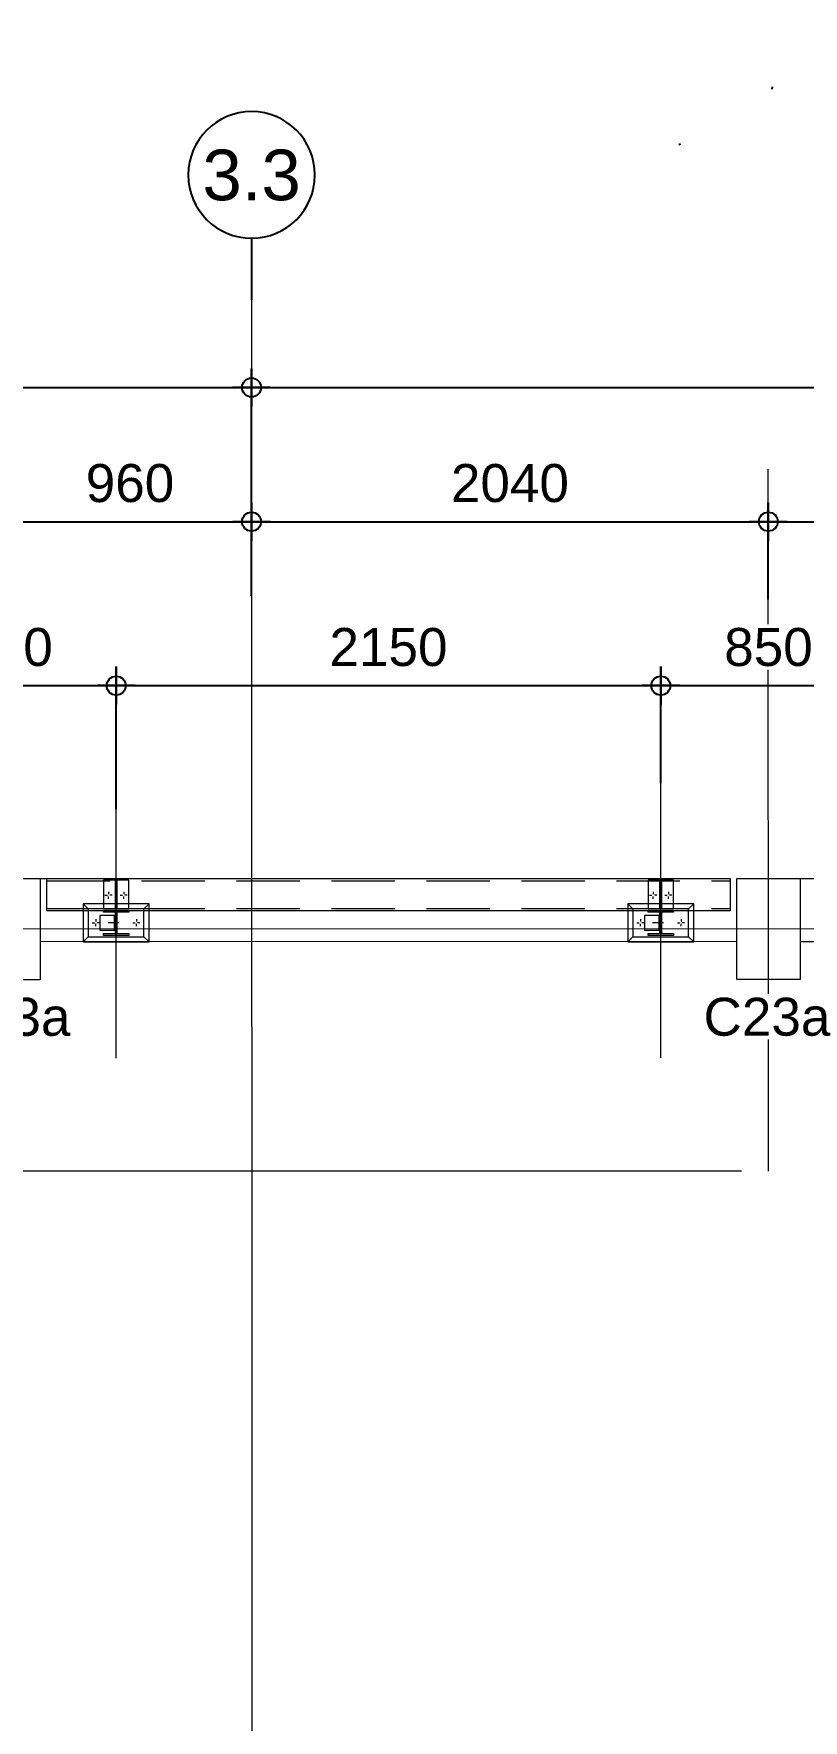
# Model space of a CAD drawing. Header units: millimetres. Extents: x 652937 to 1670132, y 1473552 to 2851037.
# Drawn here: x 663471.51 to 663474.55, y 1524610.45 to 1524617.11 of the extents above; entities that cross this region are included whole.
import ezdxf
from ezdxf.enums import TextEntityAlignment as Align

# ---------------------------------------------------------------- set-up
doc = ezdxf.new("R2010")
doc.units = ezdxf.units.MM
for name, pattern in [('Grid Line', [22.225, 12.7, -3.175000000000001, 3.175000000000001, -3.175000000000001]), ('HIDDEN', [0.375, 0.25, -0.125]), ('XKITLINE00', [0]), ('XKITLINE02', [4, 2, -2])]:
    doc.linetypes.add(name, pattern=pattern)
doc.layers.get('Defpoints').update_dxf_attribs({"color": 255})
for name, color, linetype, lineweight in [('A-WALL', 2, 'Continuous', 25), ('Bolt', 7, 'Continuous', 0), ('Part', 2, 'Continuous', 0), ('S-230-A-FLOOR', 2, 'Continuous', 9), ('S-GRID', 1, 'Continuous', 9)]:
    doc.layers.add(name, color=color, linetype=linetype, lineweight=lineweight)
for name, color, linetype in [('DIM', 1, 'Continuous'), ('DROP', 251, 'Continuous'), ('Stan-Dim', 5, 'Continuous')]:
    doc.layers.add(name, color=color, linetype=linetype)
doc.styles.add('Arial', font='arial.ttf')
doc.styles.add('CKST2', font='romans.shx', dxfattribs={"width": 0.8, "height": 4})
doc.dimstyles.new('Dim-Cen', dxfattribs={"dimscale": 0.05, "dimtxt": 3, "dimasz": 1, "dimexe": 0, "dimexo": 1, "dimgap": 1.5, "dimtad": 1, "dimdec": 0, "dimlfac": 1000, "dimzin": 1, "dimdsep": 46, "dimtxsty": 'Arial', "dimblk": 'CEN1', "dimcen": 0.09, "dimclrd": 1, "dimclre": 49, "dimclrt": 3, "dimadec": 0, "dimazin": 0, "dimtfac": 1, "dimtdec": 0, "dimtix": 1, "dimtofl": 0, "dimtmove": 2, "dimatfit": 3, "dimfxl": 1, "dimtfill": 1, "dimtolj": 1, "dimtzin": 0, "dimarcsym": 1})

# ---------------------------------------------------------------- blocks, each defined once
blk = doc.blocks.new('CEN1')
at = {"color": 1}
for p, q in [((0, 1.5), (0, -1.5)), ((1.5, 0), (-1.5, 0))]:
    blk.add_line(p, q, dxfattribs=at)
at = {"color": 3}
blk.add_circle((0, 0), 0.75, dxfattribs=at)
blk = doc.blocks.new('*D47')
at = {"color": 49, "lineweight": -2, "transparency": 16777216}
for p, q in [((663471.4101115756, 1524614.797294223), (663471.4101115756, 1524615.187724238)), ((663472.370097463, 1524614.89468663), (663472.370097463, 1524615.187724238))]:
    blk.add_line(p, q, dxfattribs=at)
at = {"color": 1, "lineweight": -2, "transparency": 16777216}
blk.add_line((663471.4601115757, 1524615.187724238), (663472.320097463, 1524615.187724238), dxfattribs=at)
at = {"layer": 'Defpoints', "color": 0, "transparency": 16777216}
for p in [(663472.370097463, 1524615.187724238), (663472.370097463, 1524614.844686629), (663471.4101115756, 1524614.747294223)]:
    blk.add_point(p, dxfattribs=at)
at = {"color": 1, "lineweight": -2, "transparency": 16777216, "xscale": 0.05, "yscale": 0.05, "zscale": 0.05, "rotation": 180}
blk.add_blockref('CEN1', (663471.4101115756, 1524615.187724238), dxfattribs=at)
at = {"color": 1, "lineweight": -2, "transparency": 16777216, "xscale": 0.05, "yscale": 0.05, "zscale": 0.05}
blk.add_blockref('CEN1', (663472.370097463, 1524615.187724238), dxfattribs=at)
at = {"color": 3, "transparency": 16777216, "insert": (663471.8901045193, 1524615.339310187), "char_height": 0.15, "attachment_point": 5, "style": 'Arial', "bg_fill": 3, "box_fill_scale": 1.1, "bg_fill_color": 256, "bg_fill_true_color": 13158600, "bg_fill_transparency": 0}
blk.add_mtext('\\A1;960', dxfattribs=at)
blk = doc.blocks.new('*D48')
at = {"color": 49, "lineweight": -2, "transparency": 16777216}
for p, q in [((663472.370097463, 1524614.89468663), (663472.370097463, 1524615.187724238)), ((663474.4100993625, 1524614.881736845), (663474.4100993625, 1524615.187724238))]:
    blk.add_line(p, q, dxfattribs=at)
at = {"color": 1, "lineweight": -2, "transparency": 16777216}
blk.add_line((663472.4200974631, 1524615.187724238), (663474.3600993624, 1524615.187724238), dxfattribs=at)
at = {"layer": 'Defpoints', "color": 0, "transparency": 16777216}
for p in [(663474.4100993625, 1524615.187724238), (663472.370097463, 1524614.844686629), (663474.4100993625, 1524614.831736844)]:
    blk.add_point(p, dxfattribs=at)
at = {"color": 1, "lineweight": -2, "transparency": 16777216, "xscale": 0.05, "yscale": 0.05, "zscale": 0.05, "rotation": 180}
blk.add_blockref('CEN1', (663472.370097463, 1524615.187724238), dxfattribs=at)
at = {"color": 1, "lineweight": -2, "transparency": 16777216, "xscale": 0.05, "yscale": 0.05, "zscale": 0.05}
blk.add_blockref('CEN1', (663474.4100993625, 1524615.187724238), dxfattribs=at)
at = {"color": 3, "transparency": 16777216, "insert": (663473.3900984128, 1524615.339310187), "char_height": 0.15, "attachment_point": 5, "style": 'Arial', "bg_fill": 3, "box_fill_scale": 1.1, "bg_fill_color": 256, "bg_fill_true_color": 13158600, "bg_fill_transparency": 0}
blk.add_mtext('\\A1;2040', dxfattribs=at)
blk = doc.blocks.new('*D49')
at = {"color": 49, "lineweight": -2, "transparency": 16777216}
for p, q in [((663474.4100993625, 1524614.881736845), (663474.4100993625, 1524615.187724238)), ((663477.4100880779, 1524614.95977786), (663477.4100880779, 1524615.187724238))]:
    blk.add_line(p, q, dxfattribs=at)
at = {"color": 1, "lineweight": -2, "transparency": 16777216}
blk.add_line((663474.4600993625, 1524615.187724238), (663477.3600880778, 1524615.187724238), dxfattribs=at)
at = {"layer": 'Defpoints', "color": 0, "transparency": 16777216}
for p in [(663477.4100880779, 1524615.187724238), (663477.4100880779, 1524614.90977786), (663474.4100993625, 1524614.831736844)]:
    blk.add_point(p, dxfattribs=at)
at = {"color": 1, "lineweight": -2, "transparency": 16777216, "xscale": 0.05, "yscale": 0.05, "zscale": 0.05, "rotation": 180}
blk.add_blockref('CEN1', (663474.4100993625, 1524615.187724238), dxfattribs=at)
at = {"color": 1, "lineweight": -2, "transparency": 16777216, "xscale": 0.05, "yscale": 0.05, "zscale": 0.05}
blk.add_blockref('CEN1', (663477.4100880779, 1524615.187724238), dxfattribs=at)
at = {"color": 3, "transparency": 16777216, "insert": (663475.9100937202, 1524615.339361346), "char_height": 0.15, "attachment_point": 5, "style": 'Arial', "bg_fill": 3, "box_fill_scale": 1.1, "bg_fill_color": 256, "bg_fill_true_color": 13158600, "bg_fill_transparency": 0}
blk.add_mtext('\\A1;3000', dxfattribs=at)
blk = doc.blocks.new('*D58')
at = {"color": 49, "lineweight": -2, "transparency": 16777216}
for p, q in [((663463.7701496601, 1524614.937722563), (663463.7701496601, 1524615.717725915)), ((663472.3701495696, 1524614.93896959), (663472.3701495696, 1524615.717725915))]:
    blk.add_line(p, q, dxfattribs=at)
at = {"color": 1, "lineweight": -2, "transparency": 16777216}
blk.add_line((663463.8201496601, 1524615.717725915), (663472.3201495695, 1524615.717725915), dxfattribs=at)
at = {"layer": 'Defpoints', "color": 0, "transparency": 16777216}
for p in [(663472.3701495696, 1524615.717725915), (663463.7701496601, 1524614.887722563), (663472.3701495696, 1524614.888969589)]:
    blk.add_point(p, dxfattribs=at)
at = {"color": 1, "lineweight": -2, "transparency": 16777216, "xscale": 0.05, "yscale": 0.05, "zscale": 0.05, "rotation": 180}
blk.add_blockref('CEN1', (663463.7701496601, 1524615.717725915), dxfattribs=at)
at = {"color": 1, "lineweight": -2, "transparency": 16777216, "xscale": 0.05, "yscale": 0.05, "zscale": 0.05}
blk.add_blockref('CEN1', (663472.3701495696, 1524615.717725915), dxfattribs=at)
at = {"color": 3, "transparency": 16777216, "insert": (663468.0701496148, 1524615.869311863), "char_height": 0.15, "attachment_point": 5, "style": 'Arial', "bg_fill": 3, "box_fill_scale": 1.1, "bg_fill_color": 256, "bg_fill_true_color": 13158600, "bg_fill_transparency": 0}
blk.add_mtext('\\A1;8600', dxfattribs=at)
blk = doc.blocks.new('*D59')
at = {"color": 49, "lineweight": -2, "transparency": 16777216}
for p, q in [((663472.3701495696, 1524614.93896959), (663472.3701495696, 1524615.717725915)), ((663482.270152455, 1524614.919789399), (663482.270152455, 1524615.717725915))]:
    blk.add_line(p, q, dxfattribs=at)
at = {"color": 1, "lineweight": -2, "transparency": 16777216}
blk.add_line((663472.4201495696, 1524615.717725915), (663482.2201524549, 1524615.717725915), dxfattribs=at)
at = {"layer": 'Defpoints', "color": 0, "transparency": 16777216}
for p in [(663482.270152455, 1524615.717725915), (663472.3701495696, 1524614.888969589), (663482.270152455, 1524614.869789399)]:
    blk.add_point(p, dxfattribs=at)
at = {"color": 1, "lineweight": -2, "transparency": 16777216, "xscale": 0.05, "yscale": 0.05, "zscale": 0.05, "rotation": 180}
blk.add_blockref('CEN1', (663472.3701495696, 1524615.717725915), dxfattribs=at)
at = {"color": 1, "lineweight": -2, "transparency": 16777216, "xscale": 0.05, "yscale": 0.05, "zscale": 0.05}
blk.add_blockref('CEN1', (663482.270152455, 1524615.717725915), dxfattribs=at)
at = {"color": 3, "transparency": 16777216, "insert": (663477.3201510123, 1524615.869311863), "char_height": 0.15, "attachment_point": 5, "style": 'Arial', "bg_fill": 3, "box_fill_scale": 1.1, "bg_fill_color": 256, "bg_fill_true_color": 13158600, "bg_fill_transparency": 0}
blk.add_mtext('\\A1;9900', dxfattribs=at)
blk = doc.blocks.new('grid2')
at = {"layer": 'Stan-Dim', "color": 3}
blk.add_line((0, -4.86940983927434), (0, 0), dxfattribs=at)
blk.add_circle((0, -9.86940983927434), 5, dxfattribs=at)
at = {"layer": 'Stan-Dim', "style": 'CKST2', "width": 0.8}
blk.add_attdef('00', text='', height=4, dxfattribs=at).set_placement((0, -9.86940983927434), align=Align.MIDDLE_CENTER)
blk = doc.blocks.new('*D392')
at = {"color": 49, "lineweight": -2, "transparency": 16777216}
for p, q in [((663470.9855089643, 1524614.121148681), (663470.9855089643, 1524614.540094496)), ((663471.835948593, 1524614.052185345), (663471.835948593, 1524614.540094496))]:
    blk.add_line(p, q, dxfattribs=at)
at = {"color": 1, "lineweight": -2, "transparency": 16777216}
blk.add_line((663471.0355089643, 1524614.540094496), (663471.7859485929, 1524614.540094496), dxfattribs=at)
at = {"layer": 'Defpoints', "color": 0, "transparency": 16777216}
for p in [(663471.835948593, 1524614.540094496), (663470.9855089643, 1524614.071148681), (663471.835948593, 1524614.002185344)]:
    blk.add_point(p, dxfattribs=at)
at = {"color": 1, "lineweight": -2, "transparency": 16777216, "xscale": 0.05, "yscale": 0.05, "zscale": 0.05, "rotation": 180}
blk.add_blockref('CEN1', (663470.9855089643, 1524614.540094496), dxfattribs=at)
at = {"color": 1, "lineweight": -2, "transparency": 16777216, "xscale": 0.05, "yscale": 0.05, "zscale": 0.05}
blk.add_blockref('CEN1', (663471.835948593, 1524614.540094496), dxfattribs=at)
at = {"color": 3, "transparency": 16777216, "insert": (663471.4107287787, 1524614.691680444), "char_height": 0.15, "attachment_point": 5, "style": 'Arial', "bg_fill": 3, "box_fill_scale": 1.1, "bg_fill_color": 256, "bg_fill_true_color": 13158600, "bg_fill_transparency": 0}
blk.add_mtext('\\A1;850', dxfattribs=at)
blk = doc.blocks.new('*D393')
at = {"color": 49, "lineweight": -2, "transparency": 16777216}
for p, q in [((663471.835948593, 1524614.052185345), (663471.835948593, 1524614.540094496)), ((663473.9855089325, 1524614.15532048), (663473.9855089325, 1524614.540094496))]:
    blk.add_line(p, q, dxfattribs=at)
at = {"color": 1, "lineweight": -2, "transparency": 16777216}
blk.add_line((663471.885948593, 1524614.540094496), (663473.9355089325, 1524614.540094496), dxfattribs=at)
at = {"layer": 'Defpoints', "color": 0, "transparency": 16777216}
for p in [(663473.9855089325, 1524614.540094496), (663473.9855089325, 1524614.10532048), (663471.835948593, 1524614.002185344)]:
    blk.add_point(p, dxfattribs=at)
at = {"color": 1, "lineweight": -2, "transparency": 16777216, "xscale": 0.05, "yscale": 0.05, "zscale": 0.05, "rotation": 180}
blk.add_blockref('CEN1', (663471.835948593, 1524614.540094496), dxfattribs=at)
at = {"color": 1, "lineweight": -2, "transparency": 16777216, "xscale": 0.05, "yscale": 0.05, "zscale": 0.05}
blk.add_blockref('CEN1', (663473.9855089325, 1524614.540094496), dxfattribs=at)
at = {"color": 3, "transparency": 16777216, "insert": (663472.9107287627, 1524614.691680444), "char_height": 0.15, "attachment_point": 5, "style": 'Arial', "bg_fill": 3, "box_fill_scale": 1.1, "bg_fill_color": 256, "bg_fill_true_color": 13158600, "bg_fill_transparency": 0}
blk.add_mtext('\\A1;2150', dxfattribs=at)
blk = doc.blocks.new('*D394')
at = {"color": 49, "lineweight": -2, "transparency": 16777216}
for p, q in [((663473.9855089325, 1524614.15532048), (663473.9855089325, 1524614.540094496)), ((663474.8359485612, 1524614.146412237), (663474.8359485612, 1524614.540094496))]:
    blk.add_line(p, q, dxfattribs=at)
at = {"color": 1, "lineweight": -2, "transparency": 16777216}
blk.add_line((663474.0355089325, 1524614.540094496), (663474.7859485612, 1524614.540094496), dxfattribs=at)
at = {"layer": 'Defpoints', "color": 0, "transparency": 16777216}
for p in [(663474.8359485612, 1524614.540094496), (663473.9855089325, 1524614.10532048), (663474.8359485612, 1524614.096412237)]:
    blk.add_point(p, dxfattribs=at)
at = {"color": 1, "lineweight": -2, "transparency": 16777216, "xscale": 0.05, "yscale": 0.05, "zscale": 0.05, "rotation": 180}
blk.add_blockref('CEN1', (663473.9855089325, 1524614.540094496), dxfattribs=at)
at = {"color": 1, "lineweight": -2, "transparency": 16777216, "xscale": 0.05, "yscale": 0.05, "zscale": 0.05}
blk.add_blockref('CEN1', (663474.8359485612, 1524614.540094496), dxfattribs=at)
at = {"color": 3, "transparency": 16777216, "insert": (663474.4107287468, 1524614.691680444), "char_height": 0.15, "attachment_point": 5, "style": 'Arial', "bg_fill": 3, "box_fill_scale": 1.1, "bg_fill_color": 256, "bg_fill_true_color": 13158600, "bg_fill_transparency": 0}
blk.add_mtext('\\A1;850', dxfattribs=at)
blk = doc.blocks.new('3')
at = {"layer": 'Bolt', "color": 11, "linetype": 'XKITLINE00', "lineweight": 0}
for p, q in [((-110.4254180556163, 46.1471570180729), (-110.3787980554625, 46.1471570180729)), ((-110.3554180553183, 46.21715701790527), (-110.3554180553183, 46.17053701914847)), ((-110.3554180553183, 46.07715701824054), (-110.3554180553183, 46.12377701932564)), ((-110.2854180559516, 46.1471570180729), (-110.3320380561054, 46.1471570180729)), ((-109.812394999899, 45.96715701883659), (-109.812394999899, 45.92053701775149)), ((-109.812394999899, 45.96715701883659), (-109.812394999899, 45.92053701775149)), ((-109.882395000197, 45.89715701900423), (-109.8357750000432, 45.89715701900423)), ((-109.882395000197, 45.89715701900423), (-109.8357750000432, 45.89715701900423)), ((-109.812394999899, 45.82715701917186), (-109.812394999899, 45.87377701792866)), ((-109.812394999899, 45.82715701917186), (-109.812394999899, 45.87377701792866)), ((-109.812394999899, 45.66715701855719), (-109.812394999899, 45.62053701980039)), ((-109.812394999899, 45.66715701855719), (-109.812394999899, 45.62053701980039)), ((-109.7423950005323, 45.89715701900423), (-109.7890149997547, 45.89715701900423)), ((-109.7423950005323, 45.89715701900423), (-109.7890149997547, 45.89715701900423)), ((-110.4254180556163, 45.34715701965615), (-110.3787980554625, 45.34715701965615)), ((-110.3554180553183, 45.41715701948851), (-110.3554180553183, 45.37053701840341)), ((-110.3554180553183, 45.27715701982379), (-110.3554180553183, 45.32377701858059)), ((-110.2854180559516, 45.34715701965615), (-110.3320380561054, 45.34715701965615)), ((-109.882395000197, 45.59715701872483), (-109.8357750000432, 45.59715701872483)), ((-109.882395000197, 45.59715701872483), (-109.8357750000432, 45.59715701872483)), ((-109.812394999899, 45.52715701889247), (-109.812394999899, 45.57377701764926)), ((-109.812394999899, 45.52715701889247), (-109.812394999899, 45.57377701764926)), ((-109.7423950005323, 45.59715701872483), (-109.7890149997547, 45.59715701872483)), ((-109.7423950005323, 45.59715701872483), (-109.7890149997547, 45.59715701872483)), ((-110.425418054685, 35.39725875854492), (-110.3787980545312, 35.39725875854492)), ((-110.355418054387, 35.46725875837728), (-110.355418054387, 35.42063875729218)), ((-110.355418054387, 35.32725875638425), (-110.355418054387, 35.37387875746936)), ((-110.2854180550203, 35.39725875854492), (-110.3320380542427, 35.39725875854492)), ((-109.8823949983343, 35.14725875714794), (-109.8357749991119, 35.14725875714794)), ((-109.8823949983343, 35.14725875714794), (-109.8357749991119, 35.14725875714794)), ((-109.8123949989676, 35.2172587569803), (-109.8123949989676, 35.1706387582235)), ((-109.8123949989676, 35.2172587569803), (-109.8123949989676, 35.1706387582235)), ((-109.8123949989676, 35.07725875731558), (-109.8123949989676, 35.12387875840068)), ((-109.8123949989676, 35.07725875731558), (-109.8123949989676, 35.12387875840068)), ((-109.7423949986696, 35.14725875714794), (-109.7890149988234, 35.14725875714794)), ((-109.7423949986696, 35.14725875714794), (-109.7890149988234, 35.14725875714794)), ((-110.355418054387, 34.66725875763223), (-110.355418054387, 34.62063875654712)), ((-109.8823949983343, 34.84725875686854), (-109.8357749991119, 34.84725875686854)), ((-109.8823949983343, 34.84725875686854), (-109.8357749991119, 34.84725875686854)), ((-109.8123949989676, 34.9172587567009), (-109.8123949989676, 34.87063875794411)), ((-109.8123949989676, 34.9172587567009), (-109.8123949989676, 34.87063875794411)), ((-109.8123949989676, 34.77725875703618), (-109.8123949989676, 34.82387875812128)), ((-109.8123949989676, 34.77725875703618), (-109.8123949989676, 34.82387875812128)), ((-109.7423949986696, 34.84725875686854), (-109.7890149988234, 34.84725875686854)), ((-109.7423949986696, 34.84725875686854), (-109.7890149988234, 34.84725875686854)), ((-110.425418054685, 34.59725875779986), (-110.3787980545312, 34.59725875779986)), ((-110.355418054387, 34.5272587579675), (-110.355418054387, 34.5738787567243)), ((-110.2854180550203, 34.59725875779986), (-110.3320380542427, 34.59725875779986))]:
    blk.add_line(p, q, dxfattribs=at)
at = {"layer": 'Bolt', "color": 11, "linetype": 'XKITLINE02', "lineweight": 0}
for p, q in [((-110.4529180554673, 45.76215701783076), (-110.4529180554673, 45.78715701960027)), ((-110.3904180554673, 45.73215701756999), (-110.3904180554673, 45.76215701783076)), ((-110.3554180553183, 45.69255701871589), (-110.3554180553183, 45.90715701831505)), ((-110.3204180561006, 45.73215701756999), (-110.3204180561006, 45.76215701783076)), ((-110.2579180561006, 45.76215701783076), (-110.2579180561006, 45.78715701960027)), ((-110.452918054536, 35.01225875830278), (-110.452918054536, 35.03725875774398)), ((-110.390418054536, 34.98225875804201), (-110.390418054536, 35.01225875830278)), ((-110.355418054387, 34.9426587568596), (-110.355418054387, 35.15725875645876)), ((-110.320418054238, 34.98225875804201), (-110.320418054238, 35.01225875830278)), ((-110.2579180551693, 35.01225875830278), (-110.2579180551693, 35.03725875774398))]:
    blk.add_line(p, q, dxfattribs=at)
at = {"layer": 'Part', "color": 251, "linetype": 'HIDDEN', "lineweight": 0, "ltscale": 5}
for p, q in [((-110.0717160627246, 47.12098733196035), (-110.0724736377597, 33.62095535872504)), ((-109.5267160646617, 47.12095681251958), (-109.5274736369029, 33.62092483695596))]:
    blk.add_line(p, q, dxfattribs=at)
at = {"layer": 'Part', "color": 2, "lineweight": 0}
for p, q in [((-110.6304180556908, 46.29715701937675), (-110.7304180553183, 46.39715701946989)), ((-109.9804180562496, 46.39715701946989), (-110.0804180558771, 46.29715701937675)), ((-110.2054180558771, 45.78715701960027), (-110.5054180556908, 45.78715701960027)), ((-110.7304180553183, 45.09715701825917), (-110.6304180556908, 45.1971570183523)), ((-110.0804180558771, 45.1971570183523), (-109.9804180562496, 45.09715701825917)), ((-110.6304180538282, 35.54725875752047), (-110.730418054387, 35.6472587576136)), ((-109.980418054387, 35.6472587576136), (-110.0804180549458, 35.54725875752047)), ((-110.2054180540144, 35.03725875774398), (-110.5054180547595, 35.03725875774398)), ((-110.730418054387, 34.34725875640288), (-110.6304180538282, 34.44725875649601)), ((-110.0804180549458, 34.44725875649601), (-109.980418054387, 34.34725875640288))]:
    blk.add_line(p, q, dxfattribs=at)
at = {"layer": 'Part', "color": 11, "linetype": 'XKITLINE02', "lineweight": 0}
for p, q in [((-110.2054180558771, 45.76215701783076), (-110.5054180556908, 45.76215701783076)), ((-109.9623950002715, 45.76215701783076), (-109.9623950002715, 45.73215701756999)), ((-110.2054180540144, 35.01225875830278), (-110.5054180547595, 35.01225875830278)), ((-109.9623949993402, 35.01225875830278), (-109.9623949993402, 34.98225875804201))]:
    blk.add_line(p, q, dxfattribs=at)
at = {"layer": 'Part', "color": 2, "linetype": 'XKITLINE02', "lineweight": 0}
for p, q in [((-109.5123950000852, 45.76215701783076), (-110.0804180558771, 45.76215701783076)), ((-110.0804180558771, 45.76215701783076), (-109.5123950000852, 45.76215701783076)), ((-109.5123950000852, 45.73215701756999), (-110.0804180558771, 45.73215701756999)), ((-110.0804180558771, 45.73215701756999), (-109.5123950000852, 45.73215701756999)), ((-109.5123949982226, 35.01225875830278), (-110.0804180549458, 35.01225875830278)), ((-110.0804180549458, 35.01225875830278), (-109.5123949982226, 35.01225875830278)), ((-109.5123949982226, 34.98225875804201), (-110.0804180549458, 34.98225875804201)), ((-110.0804180549458, 34.98225875804201), (-109.5123949982226, 34.98225875804201))]:
    blk.add_line(p, q, dxfattribs=at)
at = {"layer": 'Part', "color": 4, "lineweight": 0}
blk.add_lwpolyline([(-109.4874736377969, 33.62092259712517), (-109.4867160636932, 47.12095457268879), (-110.1117160636932, 47.12098957179114), (-110.1124736368656, 33.62095759855583)], close=True, dxfattribs=at)
at = {"layer": 'Part', "color": 2, "lineweight": 0}
for points in [[(-109.9804180562496, 45.99715701909736), (-109.9804180562496, 46.39715701946989), (-110.7304180553183, 46.39715701946989), (-110.7304180553183, 45.09715701825917), (-109.9804180562496, 45.09715701825917), (-109.9804180562496, 45.4971570186317)], [(-110.5054180556908, 45.76215701783076), (-110.5054180556908, 46.06215701811016), (-110.2054180558771, 46.06215701811016), (-110.2054180558771, 45.76215701783076)], [(-109.980418054387, 35.24725875724107), (-109.980418054387, 35.6472587576136), (-110.730418054387, 35.6472587576136), (-110.730418054387, 34.34725875640288), (-109.980418054387, 34.34725875640288), (-109.980418054387, 34.74725875677541)], [(-110.5054180547595, 35.01225875830278), (-110.5054180547595, 35.31225875625387), (-110.2054180540144, 35.31225875625387), (-110.2054180540144, 35.01225875830278)]]:
    blk.add_lwpolyline(points, dxfattribs=at)
for points in [[(-110.0804180558771, 45.1971570183523), (-110.0804180558771, 46.29715701937675), (-110.6304180556908, 46.29715701937675), (-110.6304180556908, 45.1971570183523)], [(-110.5654180562124, 45.99715701909736), (-110.5654180562124, 45.76215701783076), (-110.1454180562869, 45.76215701783076), (-110.1454180562869, 45.99715701909736), (-110.1054180553183, 45.99715701909736), (-110.1054180553183, 45.4971570186317), (-110.1454180562869, 45.4971570186317), (-110.1454180562869, 45.73215701756999), (-110.5654180562124, 45.73215701756999), (-110.5654180562124, 45.4971570186317), (-110.6054180562496, 45.4971570186317), (-110.6054180562496, 45.99715701909736)], [(-110.0804180549458, 34.44725875649601), (-110.0804180549458, 35.54725875752047), (-110.6304180538282, 35.54725875752047), (-110.6304180538282, 34.44725875649601)], [(-110.565418055281, 35.24725875724107), (-110.565418055281, 35.01225875830278), (-110.1454180553555, 35.01225875830278), (-110.1454180553555, 35.24725875724107), (-110.105418054387, 35.24725875724107), (-110.105418054387, 34.74725875677541), (-110.1454180553555, 34.74725875677541), (-110.1454180553555, 34.98225875804201), (-110.565418055281, 34.98225875804201), (-110.565418055281, 34.74725875677541), (-110.605418054387, 34.74725875677541), (-110.605418054387, 35.24725875724107)]]:
    blk.add_lwpolyline(points, close=True, dxfattribs=at)
at = {"layer": 'Part', "color": 2, "linetype": 'XKITLINE02', "lineweight": 0}
for points in [[(-110.0804180558771, 45.4971570186317), (-109.5123950000852, 45.4971570186317), (-109.5123950000852, 45.99715701909736), (-110.0804180558771, 45.99715701909736)], [(-110.0804180549458, 34.74725875677541), (-109.5123949982226, 34.74725875677541), (-109.5123949982226, 35.24725875724107), (-110.0804180549458, 35.24725875724107)]]:
    blk.add_lwpolyline(points, dxfattribs=at)
at = {"layer": 'Part', "color": 2, "linetype": 'HIDDEN', "lineweight": 0}
for points in [[(-109.9804180562496, 45.4971570186317), (-109.9804180562496, 45.99715701909736)], [(-109.980418054387, 34.74725875677541), (-109.980418054387, 35.24725875724107)]]:
    blk.add_lwpolyline(points, dxfattribs=at)

msp = doc.modelspace()

# ---------------------------------------------------------------- hatches: boundary and pattern name
at = {"layer": 'DIM'}
h = msp.add_hatch(dxfattribs=at)
h.set_pattern_fill('ANGLE', color=6)
h.set_pattern_definition([(239.2393122859976, (663466.5687204718, 1524635.048603079), (6.002287489270456, -3.572501909887154), [5.08, -1.905]), (329.2393122859976, (663466.5687204718, 1524635.048603079), (3.572501909887155, 6.002287489270456), [5.08, -1.905])])
h.paths.add_polyline_path([(663474.4043538806, 1524616.86151494), (663474.1304410051, 1524616.401268846), (663473.8726425264, 1524616.554696158), (663473.5993853218, 1524616.095551755), (663473.4314528325, 1524616.195503504), (663473.9786591154, 1524617.114884238)])
at = {"layer": 'DROP'}
h = msp.add_hatch(dxfattribs=at)
h.set_pattern_fill('ANSI31', color=251, scale=25, angle=-74.24382964282371)
h.set_pattern_definition([(44.99999999999999, (-1646292918.399479, 233105749.7939423), (-56.12660075668221, 56.12660075668221), [])])
h.paths.add_polyline_path([(663474.2575932863, 1524617.005982964), (663474.0608602309, 1524616.675419379), (663473.8030617497, 1524616.828846696), (663473.4275196659, 1524616.197836633), (663473.599385322, 1524616.095551755), (663473.8726425279, 1524616.55469616), (663474.1304410093, 1524616.401268844), (663474.4294589427, 1524616.903698087)])

# ---------------------------------------------------------------- linework, layer by layer
at = {"layer": 'A-WALL', "color": 250, "linetype": 'HIDDEN', "lineweight": 13, "ltscale": 8}
for p, q in [((663471.835948593, 1524613.069243758), (663471.835948593, 1524614.233006703)), ((663473.9855089325, 1524613.069678768), (663473.9855089325, 1524614.233441712))]:
    msp.add_line(p, q, dxfattribs=at)
at = {"layer": 'A-WALL', "color": 2, "lineweight": 13}
for p, q in [((663474.2854871734, 1524613.529013234), (663471.5354872015, 1524613.528614477)), ((663474.5354871701, 1524613.529049484), (663477.2854871419, 1524613.529448241))]:
    msp.add_line(p, q, dxfattribs=at)
at = {"layer": 'A-WALL', "color": 251, "linetype": 'HIDDEN', "lineweight": 13, "ltscale": 8}
msp.add_lwpolyline([(663471.5354799603, 1524613.778094811), (663477.2854510837, 1524613.778119272)], dxfattribs=at)
at = {"layer": 'S-230-A-FLOOR', "color": 5}
for points in [[(663471.2855089642, 1524613.378515999), (663471.2854509631, 1524613.778515995), (663471.5354509596, 1524613.778552246), (663471.535508961, 1524613.378552249)], [(663474.2855089325, 1524613.378951008), (663474.2854509316, 1524613.778951004), (663474.5354509281, 1524613.778987255), (663474.5355089293, 1524613.378987258)]]:
    msp.add_lwpolyline(points, close=True, dxfattribs=at)
at = {"layer": 'S-GRID', "linetype": 'Grid Line'}
msp.add_line((663472.3699878056, 1524616.076691344), (663472.3730708394, 1524594.814842781), dxfattribs=at)
at = {"layer": 'S-GRID', "color": 251, "linetype": 'Grid Line', "ltscale": 0.8}
for p, q in [((663474.4104887254, 1524612.622295987), (663474.4100867348, 1524615.394584561)), ((663481.3114904768, 1524613.579969799), (663466.6982395179, 1524613.577850833))]:
    msp.add_line(p, q, dxfattribs=at)
at = {"layer": 'S-GRID', "linetype": 'Grid Line'}
msp.add_lwpolyline([(663496.5290794936, 1524612.622295987), (663463.099619127, 1524612.622295987)], dxfattribs=at)

# ---------------------------------------------------------------- block references
ref = msp.add_blockref('grid2', (663472.3702567213, 1524616.063779904), dxfattribs=dict(xscale=-0.05, yscale=0.05, zscale=0.05, rotation=180))
ref.add_attrib('00', '3.3', dxfattribs={"layer": 'Stan-Dim', "height": 0.2, "style": 'Arial'}).set_placement((663472.3702567213, 1524616.557250396), align=Align.MIDDLE)

# ---------------------------------------------------------------- texts
at = {"layer": 'DIM', "color": 3, "insert": (663471.404780995, 1524613.231082968), "char_height": 0.15, "attachment_point": 5, "rotation": 0.00830806532039912, "style": 'Arial', "bg_fill": 3, "box_fill_scale": 1.1, "bg_fill_color": 256, "bg_fill_true_color": 13158600, "bg_fill_transparency": 0}
msp.add_mtext('\\A1;C23a', dxfattribs=at)

# ---------------------------------------------------------------- next in the draw order: texts
at = {"layer": 'DIM', "color": 3, "insert": (663474.4047809632, 1524613.231517977), "char_height": 0.15, "attachment_point": 5, "rotation": 0.00830806532039912, "style": 'Arial', "bg_fill": 3, "box_fill_scale": 1.1, "bg_fill_color": 256, "bg_fill_true_color": 13158600, "bg_fill_transparency": 0}
msp.add_mtext('\\A1;C23a', dxfattribs=at)

# ---------------------------------------------------------------- next in the draw order: dimensions: what is measured, and where the dimension line sits
at = {"color": 4}
dim = msp.add_linear_dim(base=(663472.370097463, 1524615.187724238), p1=(663471.4101115756, 1524614.747294223), p2=(663472.370097463, 1524614.844686629), dimstyle='Dim-Cen', dxfattribs=at)
dim.commit()
dim.dimension.update_dxf_attribs({"geometry": '*D47', "text_midpoint": (663471.8901045193, 1524615.339310187)})

# ---------------------------------------------------------------- next in the draw order: block references
at = {"xscale": 0.2, "yscale": 0.2, "zscale": 0.2, "rotation": 90}
msp.add_blockref('3', (663480.9849258134, 1524635.674637187), dxfattribs=at)

# ---------------------------------------------------------------- next in the draw order: dimensions: what is measured, and where the dimension line sits
at = {"color": 4}
for base, p1, p2, picture, middle in [((663474.4100993625, 1524615.187724238), (663472.370097463, 1524614.844686629), (663474.4100993625, 1524614.831736844), '*D48', (663473.3900984128, 1524615.339310187)), ((663471.835948593, 1524614.540094496), (663470.9855089643, 1524614.071148681), (663471.835948593, 1524614.002185344), '*D392', (663471.4107287787, 1524614.691680444))]:
    dim = msp.add_linear_dim(base=base, p1=p1, p2=p2, dimstyle='Dim-Cen', dxfattribs=at)
    dim.commit()
    dim.dimension.update_dxf_attribs({"geometry": picture, "text_midpoint": middle})

# ---------------------------------------------------------------- next in the draw order: dimensions: what is measured, and where the dimension line sits
for base, p1, p2, picture, middle in [((663472.3701495696, 1524615.717725915), (663463.7701496601, 1524614.887722563), (663472.3701495696, 1524614.888969589), '*D58', (663468.0701496148, 1524615.869311863)), ((663477.4100880779, 1524615.187724238), (663474.4100993625, 1524614.831736844), (663477.4100880779, 1524614.90977786), '*D49', (663475.9100937202, 1524615.339361346)), ((663473.9855089325, 1524614.540094496), (663471.835948593, 1524614.002185344), (663473.9855089325, 1524614.10532048), '*D393', (663472.9107287627, 1524614.691680444))]:
    dim = msp.add_linear_dim(base=base, p1=p1, p2=p2, dimstyle='Dim-Cen', dxfattribs=at)
    dim.commit()
    dim.dimension.update_dxf_attribs({"geometry": picture, "text_midpoint": middle})

# ---------------------------------------------------------------- next in the draw order: dimensions: what is measured, and where the dimension line sits
for base, p1, p2, picture, middle in [((663482.270152455, 1524615.717725915), (663472.3701495696, 1524614.888969589), (663482.270152455, 1524614.869789399), '*D59', (663477.3201510123, 1524615.869311863)), ((663474.8359485612, 1524614.540094496), (663473.9855089325, 1524614.10532048), (663474.8359485612, 1524614.096412237), '*D394', (663474.4107287468, 1524614.691680444))]:
    dim = msp.add_linear_dim(base=base, p1=p1, p2=p2, dimstyle='Dim-Cen', dxfattribs=at)
    dim.commit()
    dim.dimension.update_dxf_attribs({"geometry": picture, "text_midpoint": middle})

doc.saveas('drawing.dxf')
